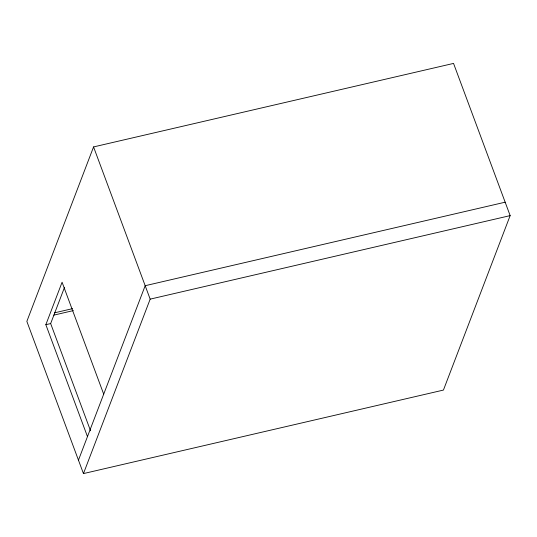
<?xml version="1.0" encoding="UTF-8"?>
<svg xmlns="http://www.w3.org/2000/svg" width="537" height="537" viewBox="0 0 537 537"><rect width="100%" height="100%" fill="white"/><g stroke="black" fill="none" stroke-linecap="round" stroke-linejoin="round"><path stroke-width="0.81" d="M93.566 146.923L26.85 321.381L83.457 473.587L443.434 390.077L510.15 215.619L453.543 63.413L93.566 146.923L150.172 299.136L83.457 473.587M87.471 436.601L45.846 324.684L62.084 282.234L103.701 394.158M90.538 430.788L50.659 323.569L64.534 287.295M78.462 460.162L145.178 285.704L505.156 202.194M54.606 312.816L72.569 308.647M53.787 315.132L73.374 310.587M150.172 299.136L510.15 215.619M45.846 324.684L50.659 323.569"/></g></svg>
